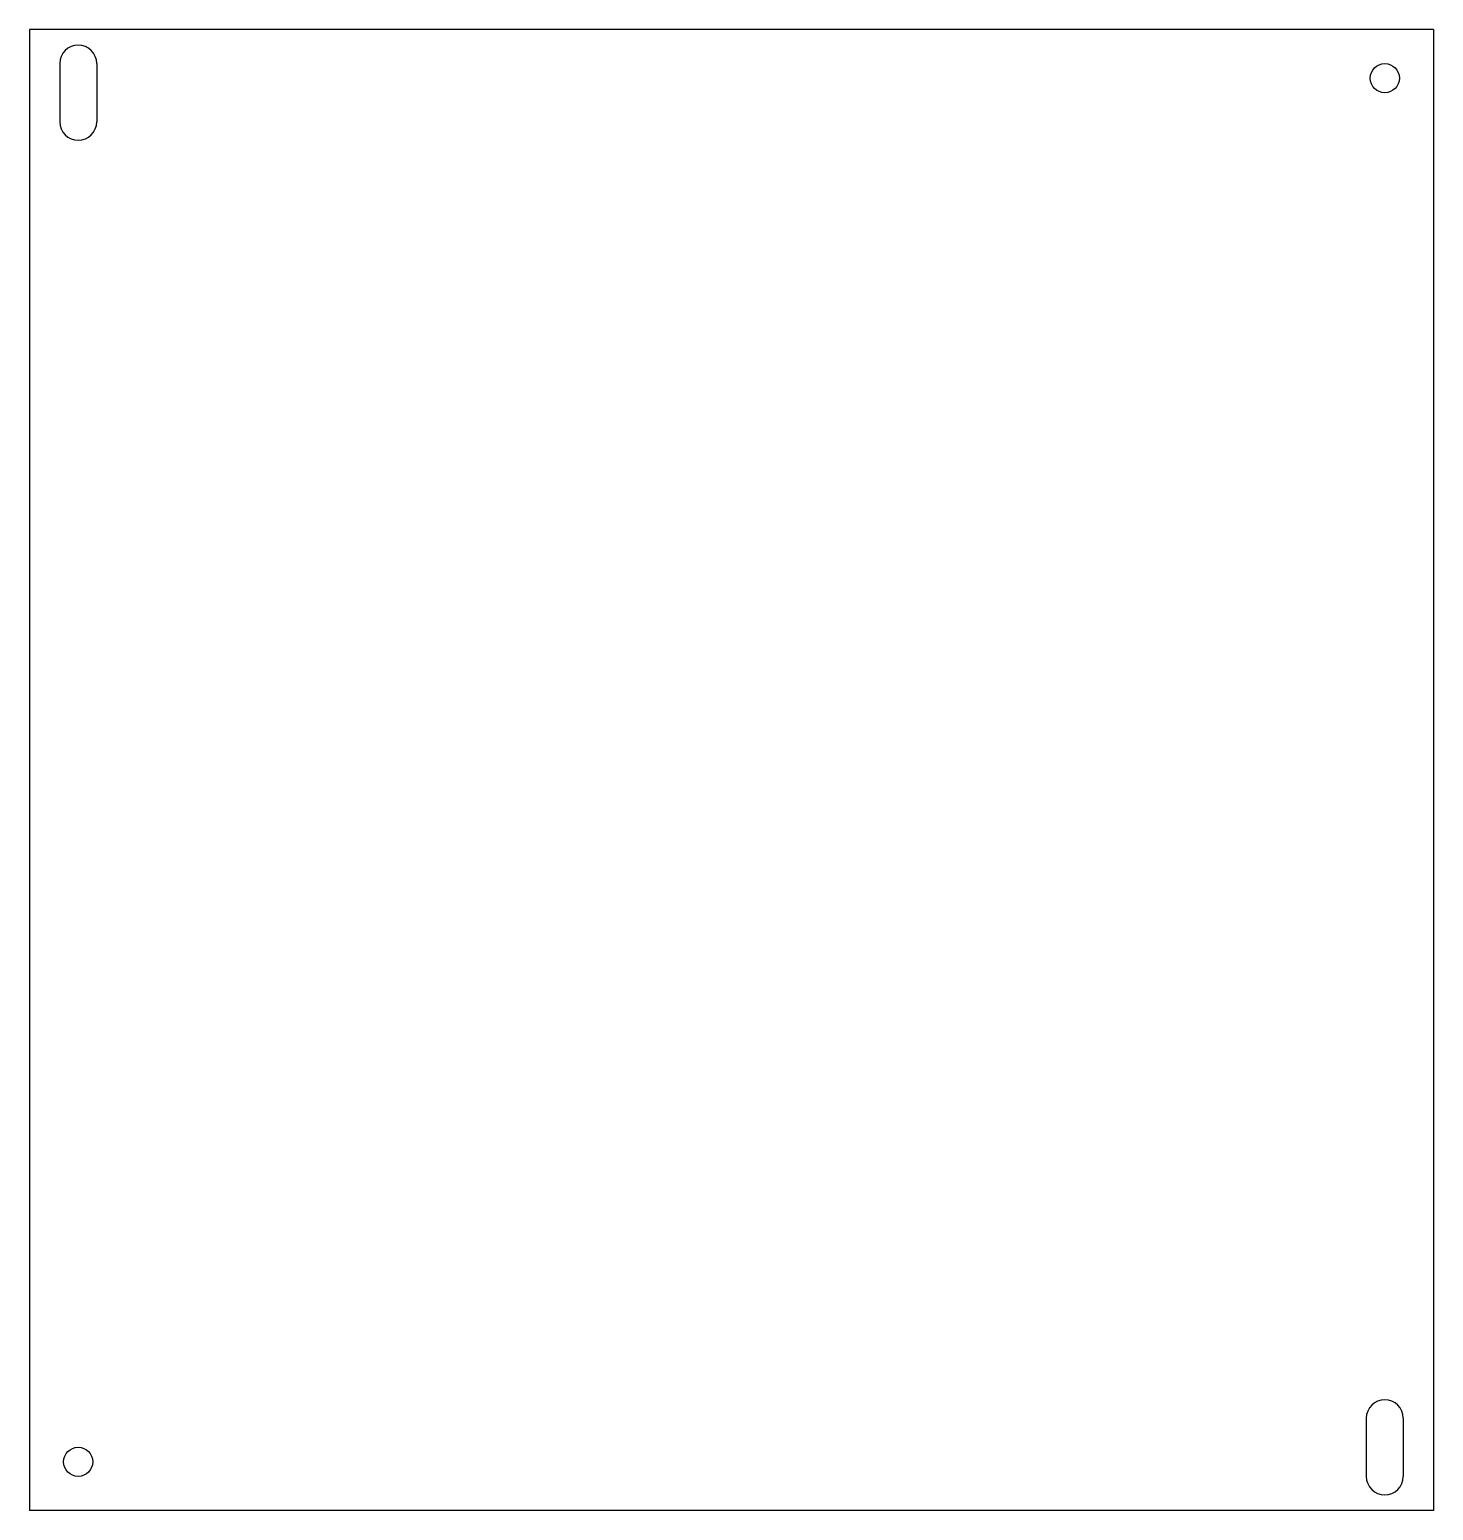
# Model space of a CAD drawing. Extents: x -5.7 to 5.7, y -6 to 6.
import ezdxf

# ---------------------------------------------------------------- set-up
doc = ezdxf.new("R2010")
doc.units = 0
doc.header["$MEASUREMENT"] = 0
doc.layers.add('MODELSKETCH_VISIBLE', color=7, linetype='CONTINUOUS')

msp = doc.modelspace()

# ---------------------------------------------------------------- linework, layer by layer
at = {"layer": 'MODELSKETCH_VISIBLE'}
for p, q in [((-5.6875, 6), (-5.6875, -6)), ((5.6875, 6), (-5.6875, 6)), ((5.6875, 6), (5.6875, -6)), ((-5.4435, 5.725), (-5.4435, 5.253)), ((-5.1435, 5.725), (-5.1435, 5.253)), ((5.1435, -5.253), (5.1435, -5.725)), ((5.4435, -5.253), (5.4435, -5.725)), ((5.6875, -6), (-5.6875, -6))]:
    msp.add_line(p, q, dxfattribs=at)
for centre in [(5.2938, 5.6063), (-5.2938, -5.6063)]:
    msp.add_circle(centre, 0.118, dxfattribs=at)
for centre, start, end in [((-5.2935, 5.725), 0, 180), ((-5.2935, 5.253), 180, 0), ((5.2935, -5.253), 0, 180), ((5.2935, -5.725), 180, 0)]:
    msp.add_arc(centre, 0.15, start, end, dxfattribs=at)

doc.saveas('drawing.dxf')
